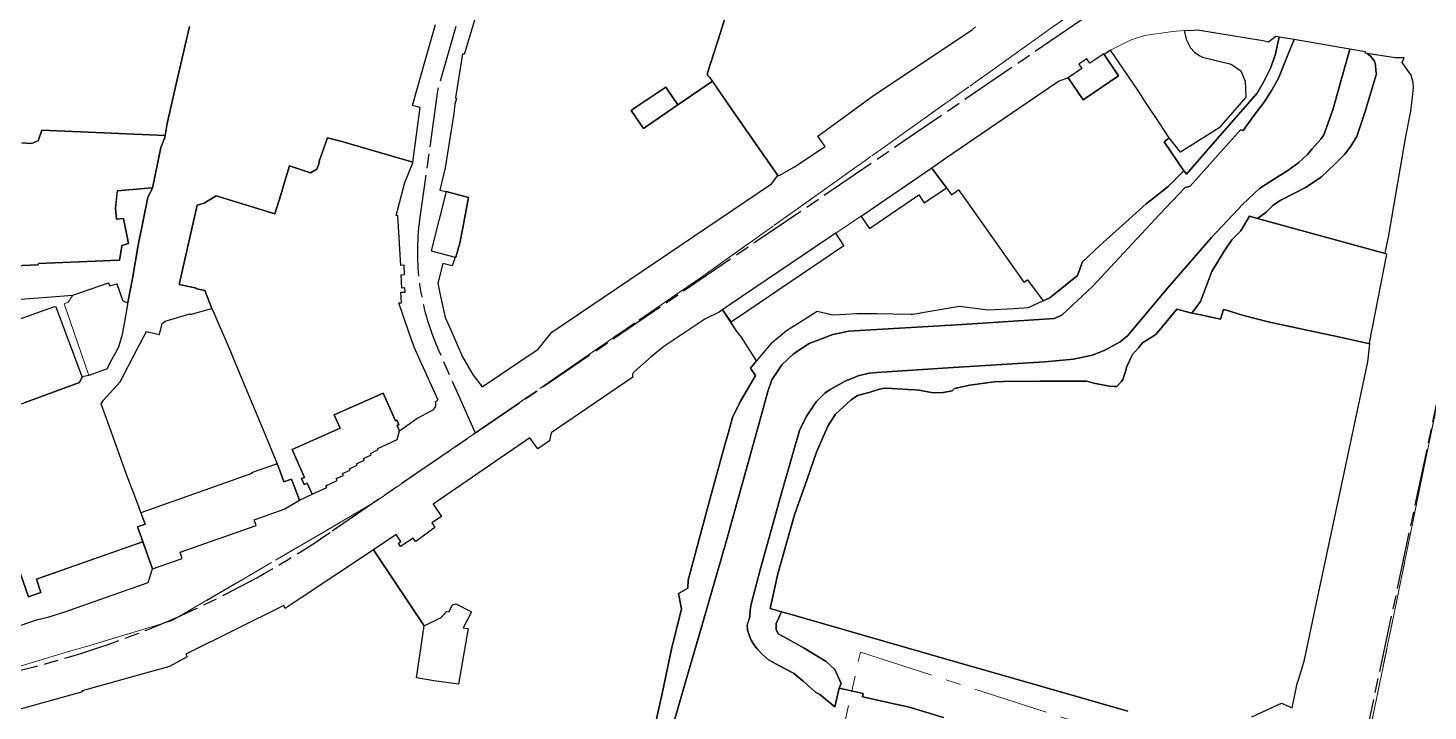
# Model space of a CAD drawing. Header units: millimetres. Extents: x 125232 to 134072, y 142885 to 152835.
# Drawn here: x 130609 to 131201, y 144707 to 144996 of the extents above; entities that cross this region are included whole.
import ezdxf

# ---------------------------------------------------------------- set-up
doc = ezdxf.new("R2010")
doc.units = ezdxf.units.MM
doc.linetypes.add('ACAD_ISO08W100', pattern=[36, 24, -3, 6, -3])
doc.linetypes.add('CENTER', pattern=[50.8, 31.75, -6.35, 6.35, -6.35])
for name, color, linetype in [('commerce', 10, 'Continuous'), ('commerce and residence', 32, 'Continuous'), ('green & plaza', 80, 'Continuous'), ('research & university', 30, 'Continuous'), ('reserve', 253, 'Continuous'), ('residence', 2, 'Continuous'), ('residence-bad', 41, 'Continuous'), ('water', 4, 'Continuous'), ('老城北中心线', 7, 'ACAD_ISO08W100')]:
    doc.layers.add(name, color=color, linetype=linetype)
for name, color, linetype, lineweight in [('government', 221, 'Continuous', 0), ('municipal utilities', 151, 'Continuous', 0), ('school', 31, 'Continuous', 0), ('super block', 6, 'CENTER', 0)]:
    doc.layers.add(name, color=color, linetype=linetype, lineweight=lineweight)

msp = doc.modelspace()

# ---------------------------------------------------------------- linework, layer by layer
at = {"layer": 'commerce'}
msp.add_lwpolyline([(130905.94, 145008.08), (130901.62, 144993.73), (130896.15, 144976.57), (130896.18, 144975.65), (130897.05, 144974.84), (130906.75, 144960.63), (130925.92, 144933.21), (130926.47, 144933.16), (130932.88, 144936.82), (130945.85, 144945.45), (130942.76, 144949.88), (130966.38, 144967), (130998.33, 144988.39), (131008.16, 144994.91), (131009.44, 144996.1)], dxfattribs=at)
for points in [[(131063.88, 144984.44), (131063.72, 144984.69), (131057.81, 144980.68), (131056.51, 144982.58), (131053.18, 144980.32), (131054.47, 144978.42), (131048.72, 144974.51), (131055.02, 144965.24), (131070.01, 144975.42)], [(130997.23, 144927.93), (130991.02, 144936.28), (130961.06, 144915.91), (130964.59, 144910.86), (130985.5, 144925.01), (130987.78, 144921.69)], [(130793.07, 144913.37), (130795.09, 144923.91), (130793, 144924.44), (130785.62, 144926.42), (130779.3, 144901.29), (130789.46, 144898.73), (130789.7, 144898.67), (130791.46, 144904.55)], [(130953.83, 144903.56), (130950.35, 144908.83), (130946.61, 144906.35), (130905.31, 144878.37), (130905.34, 144878.32), (130902.54, 144876.43), (130902.68, 144876.23), (130905.96, 144871.26), (130908.84, 144873.16)], [(130773.02, 144720.72), (130776.37, 144742.73), (130783.48, 144746.3), (130785.77, 144748.88), (130786.82, 144748.71), (130788.37, 144751.69), (130789.65, 144752.13), (130796.3, 144748.7), (130792.85, 144741.92), (130794.92, 144741.57), (130790.91, 144718.13), (130780.44, 144719.5)]]:
    msp.add_lwpolyline(points, close=True, dxfattribs=at)
at = {"layer": 'commerce and residence'}
for points in [[(130883.57, 144963.03), (130878.77, 144970.07), (130878.49, 144970.52), (130865.88, 144962.08), (130863.91, 144960.7), (130869.09, 144953.09)], [(130764.86, 144821.51), (130765.89, 144825.21), (130764.87, 144827.5), (130765.66, 144827.85), (130764.82, 144829.75), (130764.19, 144829.47), (130758.98, 144841.2), (130738.3, 144831.94), (130740.82, 144826.37), (130720.51, 144817.28), (130725.77, 144805.56), (130724.51, 144805), (130725.59, 144802.49), (130726.88, 144803.04), (130728.96, 144798.51), (130735.16, 144801.26), (130734.81, 144802.01), (130739.48, 144804.16), (130739.06, 144805.07), (130742.17, 144806.34), (130741.81, 144807.18), (130745.05, 144808.61), (130744.79, 144809.2), (130748.02, 144810.64), (130747.72, 144811.32), (130751.01, 144812.84), (130750.67, 144813.54), (130753.97, 144815.03), (130753.81, 144815.35), (130753.66, 144815.67), (130756.92, 144817.27), (130756.67, 144817.76)], [(130585.73, 144821.39), (130557.61, 144811.66), (130579.06, 144750), (130580.84, 144745.84), (130582.29, 144743.95), (130584.03, 144742.34), (130584.46, 144742.05), (130586.01, 144741.04), (130588.18, 144740.08), (130590.48, 144739.5), (130592.84, 144739.31), (130595.21, 144739.52), (130597.5, 144740.11), (130598.64, 144740.51), (130612.41, 144745.35), (130617.74, 144746.6), (130624.39, 144748.69), (130659.59, 144761.06), (130661.38, 144766.8), (130657.32, 144778.33), (130612.34, 144762.49), (130614.28, 144756.88), (130609, 144755.06)], [(130723.6, 144795.87), (130720.28, 144804.74), (130716.99, 144803.65), (130715.23, 144808.52), (130714.22, 144811.31), (130703.36, 144807.4), (130703.45, 144807.16), (130656.55, 144790.55), (130658.35, 144785.73), (130655.11, 144784.59), (130656.74, 144779.96), (130661.38, 144766.8), (130674.05, 144771.28), (130673.11, 144773.93), (130705.33, 144785.2), (130704.48, 144787.61), (130717.09, 144792.03)]]:
    msp.add_lwpolyline(points, close=True, dxfattribs=at)
at = {"layer": 'government'}
msp.add_lwpolyline([(130650.17, 144874.57), (130651.07, 144879.53), (130650.59, 144879.53), (130649.57, 144879.88), (130648.81, 144880.54), (130646.43, 144887.41), (130643.46, 144886.54), (130642.9, 144887.8), (130627.71, 144882.58), (130625.84, 144879.59), (130624.02, 144878.97), (130628.12, 144867.06), (130634.56, 144848.64), (130642.33, 144851.46), (130643.01, 144853.12), (130647.05, 144860.66), (130648.58, 144865.99)], close=True, dxfattribs=at)
at = {"layer": 'green & plaza'}
for points in [[(130877.5, 144686.68), (130886.59, 144718.04), (130894.47, 144745.21), (130904.14, 144778.92), (130917.68, 144827.52), (130921.66, 144841.89), (130923.34, 144846.81), (130927.59, 144853.15), (130932.45, 144857.8), (130939.14, 144862.15), (130949.2, 144866.01), (130952.66, 144866.69), (130955.75, 144867.32), (131003.89, 144870.17), (131042.86, 144872.75), (131046.16, 144874.27), (131058.99, 144886.2), (131087.31, 144916.68), (131098.15, 144928.15), (131100.29, 144928.71), (131121.49, 144952.52), (131122.62, 144952.26), (131127.37, 144958.65), (131131.55, 144964.15), (131135, 144969.61), (131137.66, 144974.36), (131141.6, 144984.25), (131144.17, 144990.7), (131137.96, 144991.76), (131136.26, 144984.11), (131134.22, 144978.57), (131131.32, 144972.65), (131128.64, 144968.06), (131116.64, 144954.37), (131107.8, 144944.33), (131098.72, 144933.77), (131097.6, 144935.12), (131090.93, 144928.59), (131083.48, 144922.61), (131081.68, 144921.17), (131072.84, 144913.38), (131062.24, 144903.78), (131054.77, 144896.72), (131052.67, 144890.85), (131045.3, 144884.93), (131040.88, 144881.54), (131038.06, 144880.22), (131031.79, 144877.2), (131025.71, 144876.78), (131014.78, 144876.32), (131002.65, 144877.75), (130991.87, 144875.94), (130986.18, 144875.01), (130985.59, 144874.9), (130982.96, 144874.41), (130982.33, 144874.42), (130974.53, 144874.58), (130967.61, 144874.73), (130959.29, 144874.68), (130954.67, 144874.4), (130949.15, 144874.19), (130942.58, 144875.69), (130934.02, 144870.38), (130929.55, 144867.54), (130922.95, 144862.08), (130921.35, 144860.18), (130916.91, 144854.89), (130914.27, 144851.75), (130916.47, 144848.64), (130909.99, 144837.5), (130906.73, 144830.8), (130904.85, 144824.1), (130903.5, 144819.24), (130896.71, 144794.68), (130887.93, 144762.13), (130887.88, 144758.76), (130883.81, 144756.46), (130885.13, 144750), (130880.88, 144732.88), (130876.96, 144714.14), (130872.71, 144695.11)], [(131073.91, 144706.68), (131022.33, 144721.43), (131003.02, 144726.97), (130962.41, 144738.65), (130929.06, 144748.24), (130927.48, 144748.7), (130926.82, 144747.55), (130926.34, 144746.13), (130925.22, 144743.74), (130925.22, 144741.25), (130926.07, 144739.38), (130930, 144737.27), (130936.97, 144733.34), (130946.38, 144727.64), (130950.03, 144724.23), (130952.67, 144718.44), (130951.77, 144716.45), (130962.04, 144714.18), (130961.72, 144712.74), (130976.37, 144709.5), (130981.07, 144708.44), (130995.99, 144704.03)]]:
    msp.add_lwpolyline(points, dxfattribs=at)
for points in [[(131137.96, 144991.76), (131136.49, 144992), (131133.35, 144989.62), (131130.95, 144990.11), (131103.3, 144994.7), (131100.4, 144994.38), (131097.71, 144994.47), (131098.59, 144990.88), (131100.46, 144987.17), (131102.09, 144985.3), (131104.03, 144983.93), (131105.52, 144983.26), (131117.64, 144980.23), (131121.66, 144977.46), (131123.52, 144973.15), (131123.85, 144966.37), (131112.51, 144953.3), (131096.16, 144943.14), (131091.4, 144949.17), (131089.3, 144947.48), (131097.6, 144935.12), (131098.72, 144933.77), (131107.8, 144944.33), (131116.64, 144954.37), (131128.64, 144968.06), (131131.32, 144972.65), (131134.22, 144978.57), (131136.26, 144984.11)], [(131075.31, 144856.39), (131075.9, 144857.46), (131078.36, 144860.33), (131080.05, 144862.41), (131083.72, 144864.68), (131085.94, 144866.11), (131094.62, 144876.62), (131100.95, 144875.05), (131104.62, 144879.98), (131109.37, 144892.6), (131114.62, 144901.24), (131117.83, 144905.99), (131121.38, 144909.49), (131121.7, 144909.76), (131125.3, 144916.03), (131128.76, 144915.07), (131132.33, 144917.74), (131135.38, 144920.64), (131138.58, 144922.71), (131149.09, 144928.16), (131155.66, 144932.55), (131161.62, 144938.14), (131165.66, 144942.24), (131167.92, 144945.19), (131170.75, 144949.7), (131174.12, 144959.89), (131178.86, 144975.73), (131179.02, 144976.31), (131178.73, 144977.47), (131178.62, 144979.97), (131178.18, 144981.49), (131177.26, 144982.89), (131176.31, 144983.79), (131175.17, 144984.85), (131174.24, 144985), (131174.42, 144985.57), (131167.8, 144986.7), (131160.61, 144960.93), (131156.71, 144950.37), (131155.54, 144948.57), (131151.86, 144944.5), (131149.82, 144942.11), (131146.15, 144938.7), (131141.56, 144935.38), (131134.78, 144931.11), (131129.57, 144927.69), (131122.48, 144921.13), (131109.34, 144906.98), (131090.72, 144885.54), (131079.61, 144872.38), (131073.77, 144865.45), (131070.65, 144862.86), (131064.17, 144859.35), (131059.01, 144857.29), (131050.9, 144855.58), (131038.78, 144854.46), (131000, 144852.03), (130967.81, 144849.94), (130964.57, 144849.64), (130959.86, 144848.44), (130954.41, 144846.2), (130948.01, 144842.76), (130945.78, 144841.18), (130942.14, 144837.42), (130937.91, 144831.16), (130935.11, 144825.41), (130927.74, 144799.84), (130918.43, 144766.41), (130914.57, 144751.94), (130914.13, 144749.37), (130913.98, 144746.59), (130912.97, 144743.29), (130912.87, 144742.71), (130913.1, 144740.86), (130913.72, 144738.86), (130914.67, 144736.73), (130915.8, 144734.86), (130917.21, 144733.09), (130919.42, 144730.66), (130921.92, 144728.32), (130926.65, 144725.88), (130932.54, 144722.78), (130936.62, 144719.32), (130941.83, 144714.69), (130943.6, 144713.76), (130950.01, 144708.49), (130951.77, 144716.45), (130952.67, 144718.44), (130950.03, 144724.23), (130946.38, 144727.64), (130936.97, 144733.34), (130930, 144737.27), (130926.07, 144739.38), (130925.22, 144741.25), (130925.22, 144743.74), (130926.34, 144746.13), (130926.82, 144747.55), (130927.48, 144748.7), (130922.59, 144750.11), (130925.84, 144764.74), (130932.94, 144789.75), (130938.36, 144804.81), (130942.17, 144816.19), (130947.09, 144827.13), (130950.24, 144832.24), (130956.9, 144838.31), (130959.57, 144840.23), (130964.44, 144841.4), (130968.93, 144842.78), (130970.23, 144843.1), (130971.89, 144843.22), (130980.87, 144842.64), (130983.87, 144842.59), (130985.86, 144842.42), (130987.83, 144842.06), (130991.76, 144841.36), (130995.76, 144841.46), (130999.6, 144842.2), (131000.65, 144843.06), (131007.07, 144844.57), (131017.38, 144846.01), (131021.37, 144846.11), (131036.67, 144846.2), (131051.37, 144846.29), (131053.37, 144846.3), (131055.37, 144846.23), (131056.57, 144846.18), (131059.57, 144845.41), (131065.96, 144844.18), (131068.26, 144843.98), (131069.24, 144844.04), (131071.27, 144846.06), (131071.79, 144846.99), (131072.96, 144850.32), (131073.48, 144852.49)], [(131191.48, 144949.75), (131193.55, 144960.35), (131194.42, 144967.62), (131194.75, 144970.47), (131194.57, 144972.48), (131193.66, 144975.66), (131189.88, 144980.94), (131190.71, 144982.9), (131187.01, 144982.98), (131175.17, 144984.85), (131176.31, 144983.79), (131177.26, 144982.89), (131178.18, 144981.49), (131178.62, 144979.97), (131178.73, 144977.47), (131179.02, 144976.31), (131178.86, 144975.73), (131174.12, 144959.89), (131170.75, 144949.7), (131167.92, 144945.19), (131165.66, 144942.24), (131161.62, 144938.14), (131155.66, 144932.55), (131149.09, 144928.16), (131138.58, 144922.71), (131135.38, 144920.64), (131132.33, 144917.74), (131128.76, 144915.07), (131182.7, 144900.17), (131183.04, 144901.88), (131184.09, 144907.08)]]:
    msp.add_lwpolyline(points, close=True, dxfattribs=at)
at = {"layer": 'municipal utilities'}
for points in [[(131121.66, 144977.46), (131117.64, 144980.23), (131105.52, 144983.26), (131104.03, 144983.93), (131102.09, 144985.3), (131100.46, 144987.17), (131098.59, 144990.88), (131097.71, 144994.47), (131092.96, 144994.05), (131080.88, 144992.38), (131075.31, 144990.57), (131066.57, 144986.16), (131077.81, 144969.7), (131081.38, 144964.28), (131087.65, 144954.71), (131091.4, 144949.17), (131096.16, 144943.14), (131112.51, 144953.3), (131123.85, 144966.37), (131123.52, 144973.15)], [(131005.49, 144922.58), (131002.27, 144927.1), (130999.38, 144925.04), (130997.23, 144927.93), (130987.78, 144921.69), (130985.5, 144925.01), (130964.59, 144910.86), (130961.06, 144915.91), (130960.9, 144915.8), (130950.35, 144908.83), (130953.83, 144903.56), (130908.84, 144873.16), (130905.96, 144871.26), (130908.31, 144867.7), (130910.51, 144864.86), (130916.91, 144854.89), (130921.35, 144860.18), (130922.95, 144862.08), (130929.55, 144867.54), (130934.02, 144870.38), (130942.58, 144875.69), (130949.15, 144874.19), (130954.67, 144874.4), (130959.29, 144874.68), (130967.61, 144874.73), (130974.53, 144874.58), (130982.33, 144874.42), (130982.96, 144874.41), (130985.59, 144874.9), (130986.18, 144875.01), (130991.87, 144875.94), (131002.65, 144877.75), (131014.78, 144876.32), (131025.71, 144876.78), (131031.79, 144877.2), (131038.06, 144880.22), (131031.46, 144889.13), (131029.98, 144888.07)]]:
    msp.add_lwpolyline(points, close=True, dxfattribs=at)
at = {"layer": 'research & university'}
msp.add_lwpolyline([(130606.2, 144946.95), (130610.26, 144946.8), (130613.1, 144947.86), (130614.68, 144952.31), (130666.83, 144950.05), (130667.71, 144955.2), (130671.53, 144972.53), (130677.07, 144996.18)], dxfattribs=at)
at = {"layer": 'reserve'}
msp.add_lwpolyline([(131183.44, 144899.94), (131182.7, 144900.17), (131128.76, 144915.07), (131125.3, 144916.03), (131121.7, 144909.76), (131121.38, 144909.49), (131117.83, 144905.99), (131114.62, 144901.24), (131109.37, 144892.6), (131104.62, 144879.98), (131100.95, 144875.05), (131104.12, 144874.37), (131113.03, 144872.46), (131114.38, 144876.52), (131115.64, 144876.27), (131122.86, 144874.06), (131133.19, 144871.31), (131156.18, 144866.45), (131160.97, 144865.39), (131176.2, 144861.95), (131176.07, 144862.39)], close=True, dxfattribs=at)
at = {"layer": 'residence'}
for points in [[(130800.99, 145010.34), (130796.45, 144995.08), (130793.24, 144984.4), (130792.6, 144984.6), (130789.54, 144965.98), (130790.01, 144965.82), (130789.23, 144963.34), (130788.81, 144959.45), (130785.17, 144936.47), (130783, 144927.07), (130785.62, 144926.42), (130793, 144924.44), (130795.09, 144923.91), (130793.07, 144913.37), (130791.46, 144904.55), (130789.7, 144898.67), (130789.46, 144898.73), (130788.23, 144895.06), (130784.16, 144896.06), (130782.08, 144887.72), (130783.01, 144883.43), (130785.26, 144873.12), (130787.4, 144868.27), (130792.58, 144856.53), (130797.01, 144848.83), (130800.92, 144843.79), (130824.54, 144859.78), (130830.31, 144866.93), (130923.25, 144929.63), (130925.92, 144933.21), (130906.75, 144960.63), (130898.27, 144973.06), (130883.57, 144963.03), (130869.09, 144953.09), (130863.91, 144960.7), (130865.88, 144962.08), (130878.49, 144970.52), (130878.77, 144970.07), (130883.57, 144963.03), (130898.27, 144973.06), (130897.05, 144974.84), (130896.18, 144975.65), (130896.15, 144976.57), (130901.62, 144993.73), (130905.94, 145008.08)], [(130585.73, 144821.39), (130609, 144755.06), (130614.28, 144756.88), (130612.34, 144762.49), (130633.17, 144769.83), (130653.92, 144777.14), (130657.32, 144778.33), (130656.74, 144779.96), (130655.11, 144784.59), (130658.35, 144785.73), (130654.19, 144796.84), (130650.51, 144806.77), (130645.21, 144821.4), (130639.69, 144836.66), (130640.7, 144838.15), (130647.75, 144845.98), (130654.95, 144859.82), (130658.86, 144867.21), (130664.36, 144865.91), (130665.47, 144870.68), (130666.74, 144871.61), (130677.25, 144874.66), (130677.32, 144874.42), (130686.58, 144877.02), (130683.59, 144884.59), (130680.04, 144885.33), (130680.11, 144885.57), (130672.68, 144887.16), (130680.31, 144920.64), (130683.23, 144921.48), (130688.33, 144924.63), (130713.2, 144916.99), (130715.67, 144925.05), (130717.47, 144930.81), (130719.38, 144937.23), (130728.22, 144934.4), (130730.95, 144935.91), (130732, 144938.82), (130731.8, 144938.88), (130734.02, 144945.24), (130735.51, 144949.19), (130741.54, 144947.53), (130771.58, 144938.79), (130774.62, 144961.92), (130771.37, 144962.82), (130777.16, 144983.3), (130778.54, 144988.17), (130781.16, 144997.08)], [(130677.07, 144996.18), (130671.53, 144972.53), (130667.71, 144955.2), (130666.83, 144950.05), (130666.69, 144949.24), (130664.96, 144945.02), (130661.38, 144927.91), (130661.34, 144927.73), (130659.5, 144923.94), (130655.38, 144903.74), (130652.97, 144889.6), (130651.07, 144879.53), (130650.17, 144874.57), (130648.58, 144865.99), (130647.05, 144860.66), (130643.01, 144853.12), (130642.33, 144851.46), (130634.56, 144848.64), (130633.12, 144848.36), (130631.64, 144848), (130630.61, 144845.61), (130607.12, 144837.04)], [(130599.6, 144894.91), (130613.05, 144895.44), (130613.22, 144896.03), (130620.09, 144896.29), (130637.2, 144896.95), (130643.83, 144897.2), (130647.43, 144897.34), (130648.47, 144903.19), (130648.41, 144903.63), (130651.3, 144904.4), (130649.15, 144915.09), (130646.2, 144914.74), (130645.78, 144919.32), (130646.59, 144926.78), (130661.13, 144927.96), (130661.38, 144927.91), (130664.96, 144945.02), (130666.69, 144949.24), (130666.83, 144950.05), (130614.68, 144952.31), (130613.1, 144947.86), (130610.26, 144946.8), (130606.2, 144946.95)], [(130872.71, 144695.11), (130876.96, 144714.14), (130880.88, 144732.88), (130885.13, 144750), (130883.81, 144756.46), (130887.88, 144758.76), (130887.93, 144762.13), (130896.71, 144794.68), (130903.5, 144819.24), (130904.85, 144824.1), (130906.73, 144830.8), (130909.99, 144837.5), (130916.47, 144848.64), (130914.27, 144851.75), (130916.91, 144854.89), (130910.51, 144864.86), (130908.31, 144867.7), (130902.68, 144876.23), (130902.54, 144876.43), (130901.09, 144875.45), (130894.99, 144872.5), (130877.63, 144860.94), (130872.39, 144856.46), (130865.13, 144850.2), (130864.58, 144849.6), (130864.38, 144848.81), (130864.42, 144848.4), (130864.59, 144847.98), (130848.57, 144837), (130829.99, 144824.32), (130829.36, 144820.99), (130824.34, 144817.68), (130821.07, 144822.21), (130780.12, 144794.19), (130783.62, 144789.06), (130779.5, 144786.27), (130780.8, 144784.32), (130779.85, 144783.69), (130773.74, 144779.2), (130772.67, 144778.49), (130771.73, 144779.9), (130766.37, 144776.33), (130765.44, 144777.72), (130766.47, 144778.45), (130764.51, 144781.33), (130754.92, 144774.94), (130776.37, 144742.73), (130783.48, 144746.3), (130785.77, 144748.88), (130786.82, 144748.71), (130788.37, 144751.69), (130789.65, 144752.13), (130796.3, 144748.7), (130792.85, 144741.92), (130794.92, 144741.57), (130790.91, 144718.13), (130780.44, 144719.5), (130773.02, 144720.72), (130776.37, 144742.73), (130754.92, 144774.94), (130724.29, 144754.54), (130717.56, 144750.16), (130716.97, 144751.33), (130675.56, 144730.8), (130676.14, 144729.63), (130668.57, 144725.56), (130631.66, 144715.28), (130631.79, 144714.8), (130599.39, 144705.78)], [(131126.39, 144704.26), (131138.9, 144710.02), (131143.45, 144708.06), (131145.57, 144718.4), (131146.3, 144720.84), (131148.59, 144728.44), (131153.65, 144752.48), (131164.07, 144801.43), (131175.33, 144854.35), (131176.2, 144861.95), (131160.97, 144865.39), (131156.18, 144866.45), (131133.19, 144871.31), (131122.86, 144874.06), (131115.64, 144876.27), (131114.38, 144876.52), (131113.03, 144872.46), (131104.12, 144874.37), (131100.95, 144875.05), (131094.62, 144876.62), (131085.94, 144866.11), (131083.72, 144864.68), (131080.05, 144862.41), (131078.36, 144860.33), (131075.9, 144857.46), (131075.31, 144856.39), (131073.48, 144852.49), (131072.96, 144850.32), (131071.79, 144846.99), (131071.27, 144846.06), (131069.24, 144844.04), (131068.26, 144843.98), (131065.96, 144844.18), (131059.57, 144845.41), (131056.57, 144846.18), (131055.37, 144846.23), (131053.37, 144846.3), (131051.37, 144846.29), (131036.67, 144846.2), (131021.37, 144846.11), (131017.38, 144846.01), (131007.07, 144844.57), (131000.65, 144843.06), (130999.6, 144842.2), (130995.76, 144841.46), (130991.76, 144841.36), (130987.83, 144842.06), (130985.86, 144842.42), (130983.87, 144842.59), (130980.87, 144842.64), (130971.89, 144843.22), (130970.23, 144843.1), (130968.93, 144842.78), (130964.44, 144841.4), (130959.57, 144840.23), (130956.9, 144838.31), (130950.24, 144832.24), (130947.09, 144827.13), (130942.17, 144816.19), (130938.36, 144804.81), (130932.94, 144789.75), (130925.84, 144764.74), (130922.59, 144750.11), (130929.06, 144748.24), (130962.41, 144738.65), (131003.02, 144726.97), (131022.33, 144721.43), (131073.91, 144706.68)]]:
    msp.add_lwpolyline(points, dxfattribs=at)
for points in [[(131089.3, 144947.48), (131091.4, 144949.17), (131087.65, 144954.71), (131081.38, 144964.28), (131077.81, 144969.7), (131066.57, 144986.16), (131063.88, 144984.44), (131070.01, 144975.42), (131055.02, 144965.24), (131048.72, 144974.51), (131044.82, 144973.14), (131043.66, 144972.35), (130996.79, 144940.46), (130991.02, 144936.28), (130997.23, 144927.93), (130999.38, 144925.04), (131002.27, 144927.1), (131005.49, 144922.58), (131029.98, 144888.07), (131031.46, 144889.13), (131038.06, 144880.22), (131040.88, 144881.54), (131045.3, 144884.93), (131052.67, 144890.85), (131054.77, 144896.72), (131062.24, 144903.78), (131072.84, 144913.38), (131081.68, 144921.17), (131083.48, 144922.61), (131090.93, 144928.59), (131097.6, 144935.12)], [(130765.6, 144879.34), (130766.7, 144879.38), (130766.52, 144883.81), (130768.23, 144883.87), (130768.16, 144885.67), (130766.86, 144885.62), (130766.66, 144891.22), (130767.96, 144891.27), (130767.81, 144895.26), (130766.51, 144895.21), (130765.22, 144916.2), (130764.48, 144916.28), (130768.18, 144930.29), (130771.55, 144938.53), (130771.58, 144938.79), (130741.54, 144947.53), (130735.51, 144949.19), (130734.02, 144945.24), (130731.8, 144938.88), (130732, 144938.82), (130730.95, 144935.91), (130728.22, 144934.4), (130719.38, 144937.23), (130717.47, 144930.81), (130715.67, 144925.05), (130713.2, 144916.99), (130688.33, 144924.63), (130683.23, 144921.48), (130680.31, 144920.64), (130672.68, 144887.16), (130680.11, 144885.57), (130680.04, 144885.33), (130683.59, 144884.59), (130686.58, 144877.02), (130687.5, 144874.88), (130688.95, 144871.52), (130693.44, 144861.11), (130698.16, 144849.95), (130709.67, 144822.24), (130714.22, 144811.31), (130715.23, 144808.52), (130716.99, 144803.65), (130720.28, 144804.74), (130723.6, 144795.87), (130728.96, 144798.51), (130726.88, 144803.04), (130725.59, 144802.49), (130724.51, 144805), (130725.77, 144805.56), (130720.51, 144817.28), (130740.82, 144826.37), (130738.3, 144831.94), (130758.98, 144841.2), (130764.19, 144829.47), (130764.82, 144829.75), (130765.66, 144827.85), (130764.87, 144827.5), (130765.89, 144825.21), (130773.27, 144830.43), (130779.6, 144833.82), (130779.95, 144834), (130780.19, 144834.18), (130780.6, 144834.59), (130780.84, 144834.93), (130781.09, 144835.44), (130781.25, 144835.98), (130781.22, 144837.09), (130781.07, 144837.64), (130782.25, 144838.13), (130774.59, 144855.01), (130772.21, 144860.26), (130769.87, 144867)], [(130620.71, 144877.52), (130619.9, 144877.7), (130589.39, 144866.87), (130571.68, 144859.73), (130557.83, 144854.76), (130551.44, 144852.54), (130551.86, 144851.37), (130554.37, 144852.26), (130555.94, 144847.53), (130557.33, 144847.99), (130559.85, 144840.71), (130561.09, 144836.76), (130562.57, 144837.31), (130565.86, 144827.79), (130565.29, 144827.59), (130566.72, 144823.35), (130585.21, 144829.55), (130607.12, 144837.04), (130630.61, 144845.61), (130631.64, 144848)]]:
    msp.add_lwpolyline(points, close=True, dxfattribs=at)
at = {"layer": 'residence-bad'}
msp.add_lwpolyline([(130598.47, 144880.34), (130627.71, 144882.58), (130642.9, 144887.8), (130643.46, 144886.54), (130646.43, 144887.41), (130648.81, 144880.54), (130649.57, 144879.88), (130650.59, 144879.53), (130651.07, 144879.53), (130652.97, 144889.6), (130655.38, 144903.74), (130659.5, 144923.94), (130661.34, 144927.73), (130661.38, 144927.91), (130661.13, 144927.96), (130646.68, 144926.79), (130646.57, 144926.58), (130645.78, 144919.32), (130646.2, 144914.74), (130649.15, 144915.09), (130651.3, 144904.4), (130648.41, 144903.63), (130648.47, 144903.19), (130647.43, 144897.34), (130643.83, 144897.2), (130637.2, 144896.95), (130620.09, 144896.29), (130613.22, 144896.03), (130613.05, 144895.44), (130599.6, 144894.91)], dxfattribs=at)
at = {"layer": 'school'}
msp.add_lwpolyline([(130698.16, 144849.95), (130693.44, 144861.11), (130688.95, 144871.52), (130687.5, 144874.88), (130686.58, 144877.02), (130677.32, 144874.42), (130677.25, 144874.66), (130666.74, 144871.61), (130665.47, 144870.68), (130664.36, 144865.91), (130658.86, 144867.21), (130654.95, 144859.82), (130647.75, 144845.98), (130640.7, 144838.15), (130639.69, 144836.66), (130645.21, 144821.4), (130650.51, 144806.77), (130654.19, 144796.84), (130656.55, 144790.55), (130703.45, 144807.16), (130703.36, 144807.4), (130714.22, 144811.31), (130709.67, 144822.24)], close=True, dxfattribs=at)
at = {"layer": 'super block'}
for points in [[(131079.07, 145022.25), (131044.23, 145029.49), (130810.87, 145103.98), (130568.41, 145173.29), (130538.25, 145057.33), (130522.71, 144988.47), (130518.02, 144939.38), (130520.13, 144903.5), (130532.19, 144850.7), (130570.62, 144738.77), (130572.39, 144717.71), (130584.34, 144719.41), (130669.54, 144744.85), (130755.65, 144795.22), (130893.19, 144889.99)], [(132015.98, 144764.49), (132017.45, 144777.04), (131978.82, 144789.12), (131846.65, 144835.66), (131717.15, 144877.25), (131455.51, 144952.05), (131232.28, 144995.29), (131229.17, 144955.94), (131166.79, 144652.01), (131196.7, 144649.4), (131224.65, 144653.33), (131379.36, 144659.92), (131446.51, 144666.56), (131478.94, 144662.75), (131520.57, 144649.27), (131584.15, 144613.5), (131656.76, 144613.5), (131695.9, 144619.48), (131755.69, 144585.71), (131788.99, 144592.77), (131836.18, 144575.95), (131913.11, 144559.47), (131960.87, 144551.07)]]:
    msp.add_lwpolyline(points, close=True, dxfattribs=at)
for points in [[(131232.28, 144995.29), (131113.91, 145015.01), (131079.07, 145022.25), (130893.19, 144889.99), (130755.65, 144795.22), (130669.54, 144744.85), (130584.34, 144719.41), (130572.39, 144717.71), (130516.51, 144709.77), (130449.65, 144710.23), (130244.47, 144700.12), (130270.32, 144630.02), (130299.56, 144568.76), (130387.36, 144449.35), (130417.97, 144405.02), (130436.6, 144362.65), (130443.99, 144325.09), (130444.73, 144295.59), (130440.1, 144261.46), (130434.5, 144235.1), (130421.36, 144165.3), (130413.89, 144093.98), (130416.6, 144025.38)], [(130771.57, 143968.35), (130807.96, 144127.63), (130825.61, 144202.62), (130874.85, 144395.15), (130908.15, 144538.5), (130937.98, 144628.46), (130960.78, 144731.59), (131048.45, 144703.33), (131117.44, 144656.31), (131166.79, 144652.01), (131229.17, 144955.94)]]:
    msp.add_lwpolyline(points, dxfattribs=at)
at = {"layer": 'water'}
msp.add_lwpolyline([(130995.99, 144704.03), (130981.07, 144708.44), (130976.37, 144709.5), (130961.72, 144712.74), (130962.04, 144714.18), (130951.77, 144716.45), (130950.01, 144708.49), (130943.6, 144713.76), (130941.83, 144714.69), (130936.62, 144719.32), (130932.54, 144722.78), (130926.65, 144725.88), (130921.92, 144728.32), (130919.42, 144730.66), (130917.21, 144733.09), (130915.8, 144734.86), (130914.67, 144736.73), (130913.72, 144738.86), (130913.1, 144740.86), (130912.99, 144741.69), (130912.85, 144742.89), (130913.98, 144746.59), (130914.13, 144749.37), (130914.57, 144751.94), (130918.43, 144766.41), (130927.74, 144799.84), (130935.11, 144825.41), (130937.91, 144831.16), (130942.14, 144837.42), (130945.78, 144841.18), (130948.01, 144842.76), (130954.41, 144846.2), (130959.86, 144848.44), (130964.57, 144849.64), (130967.81, 144849.94), (131000, 144852.03), (131038.78, 144854.46), (131050.9, 144855.58), (131059.01, 144857.29), (131064.17, 144859.35), (131070.65, 144862.86), (131073.77, 144865.45), (131079.61, 144872.38), (131090.72, 144885.54), (131109.34, 144906.98), (131122.48, 144921.13), (131129.57, 144927.69), (131134.78, 144931.11), (131141.56, 144935.38), (131146.15, 144938.7), (131149.82, 144942.11), (131151.86, 144944.5), (131155.54, 144948.57), (131156.71, 144950.37), (131160.61, 144960.93), (131167.8, 144986.7), (131144.17, 144990.7), (131141.6, 144984.25), (131137.66, 144974.36), (131135, 144969.61), (131131.55, 144964.15), (131127.37, 144958.65), (131122.62, 144952.26), (131121.49, 144952.52), (131100.29, 144928.71), (131098.15, 144928.15), (131087.31, 144916.68), (131058.99, 144886.2), (131046.16, 144874.27), (131042.86, 144872.75), (131003.89, 144870.17), (130955.75, 144867.32), (130952.66, 144866.69), (130949.2, 144866.01), (130939.14, 144862.15), (130932.45, 144857.8), (130927.59, 144853.15), (130923.34, 144846.81), (130921.66, 144841.89), (130917.68, 144827.52), (130904.14, 144778.92), (130894.47, 144745.21), (130893.7, 144742.57), (130886.59, 144718.04), (130877.5, 144686.68)], dxfattribs=at)
at = {"layer": '老城北中心线', "linetype": 'ACAD_ISO08W100', "lineweight": 25}
for p, q in [((130819.61, 145099.99), (130781.95, 144969.06)), ((131084.32, 145019.48), (130736.55, 144782.26)), ((130781.95, 144969.06), (130774.4, 144914.59)), ((131150.38, 144582.55), (131228.81, 144950.29)), ((130798.02, 144824.19), (130782, 144860.41))]:
    msp.add_line(p, q, dxfattribs=at)
for centre, radius, start, end in [((130873.45, 144900.87), 100, 172.113, 203.86093), ((130511.15, 145112.7), 400, 270.97499, 304.29899)]:
    msp.add_arc(centre, radius, start, end, dxfattribs=at)

doc.saveas('drawing.dxf')
